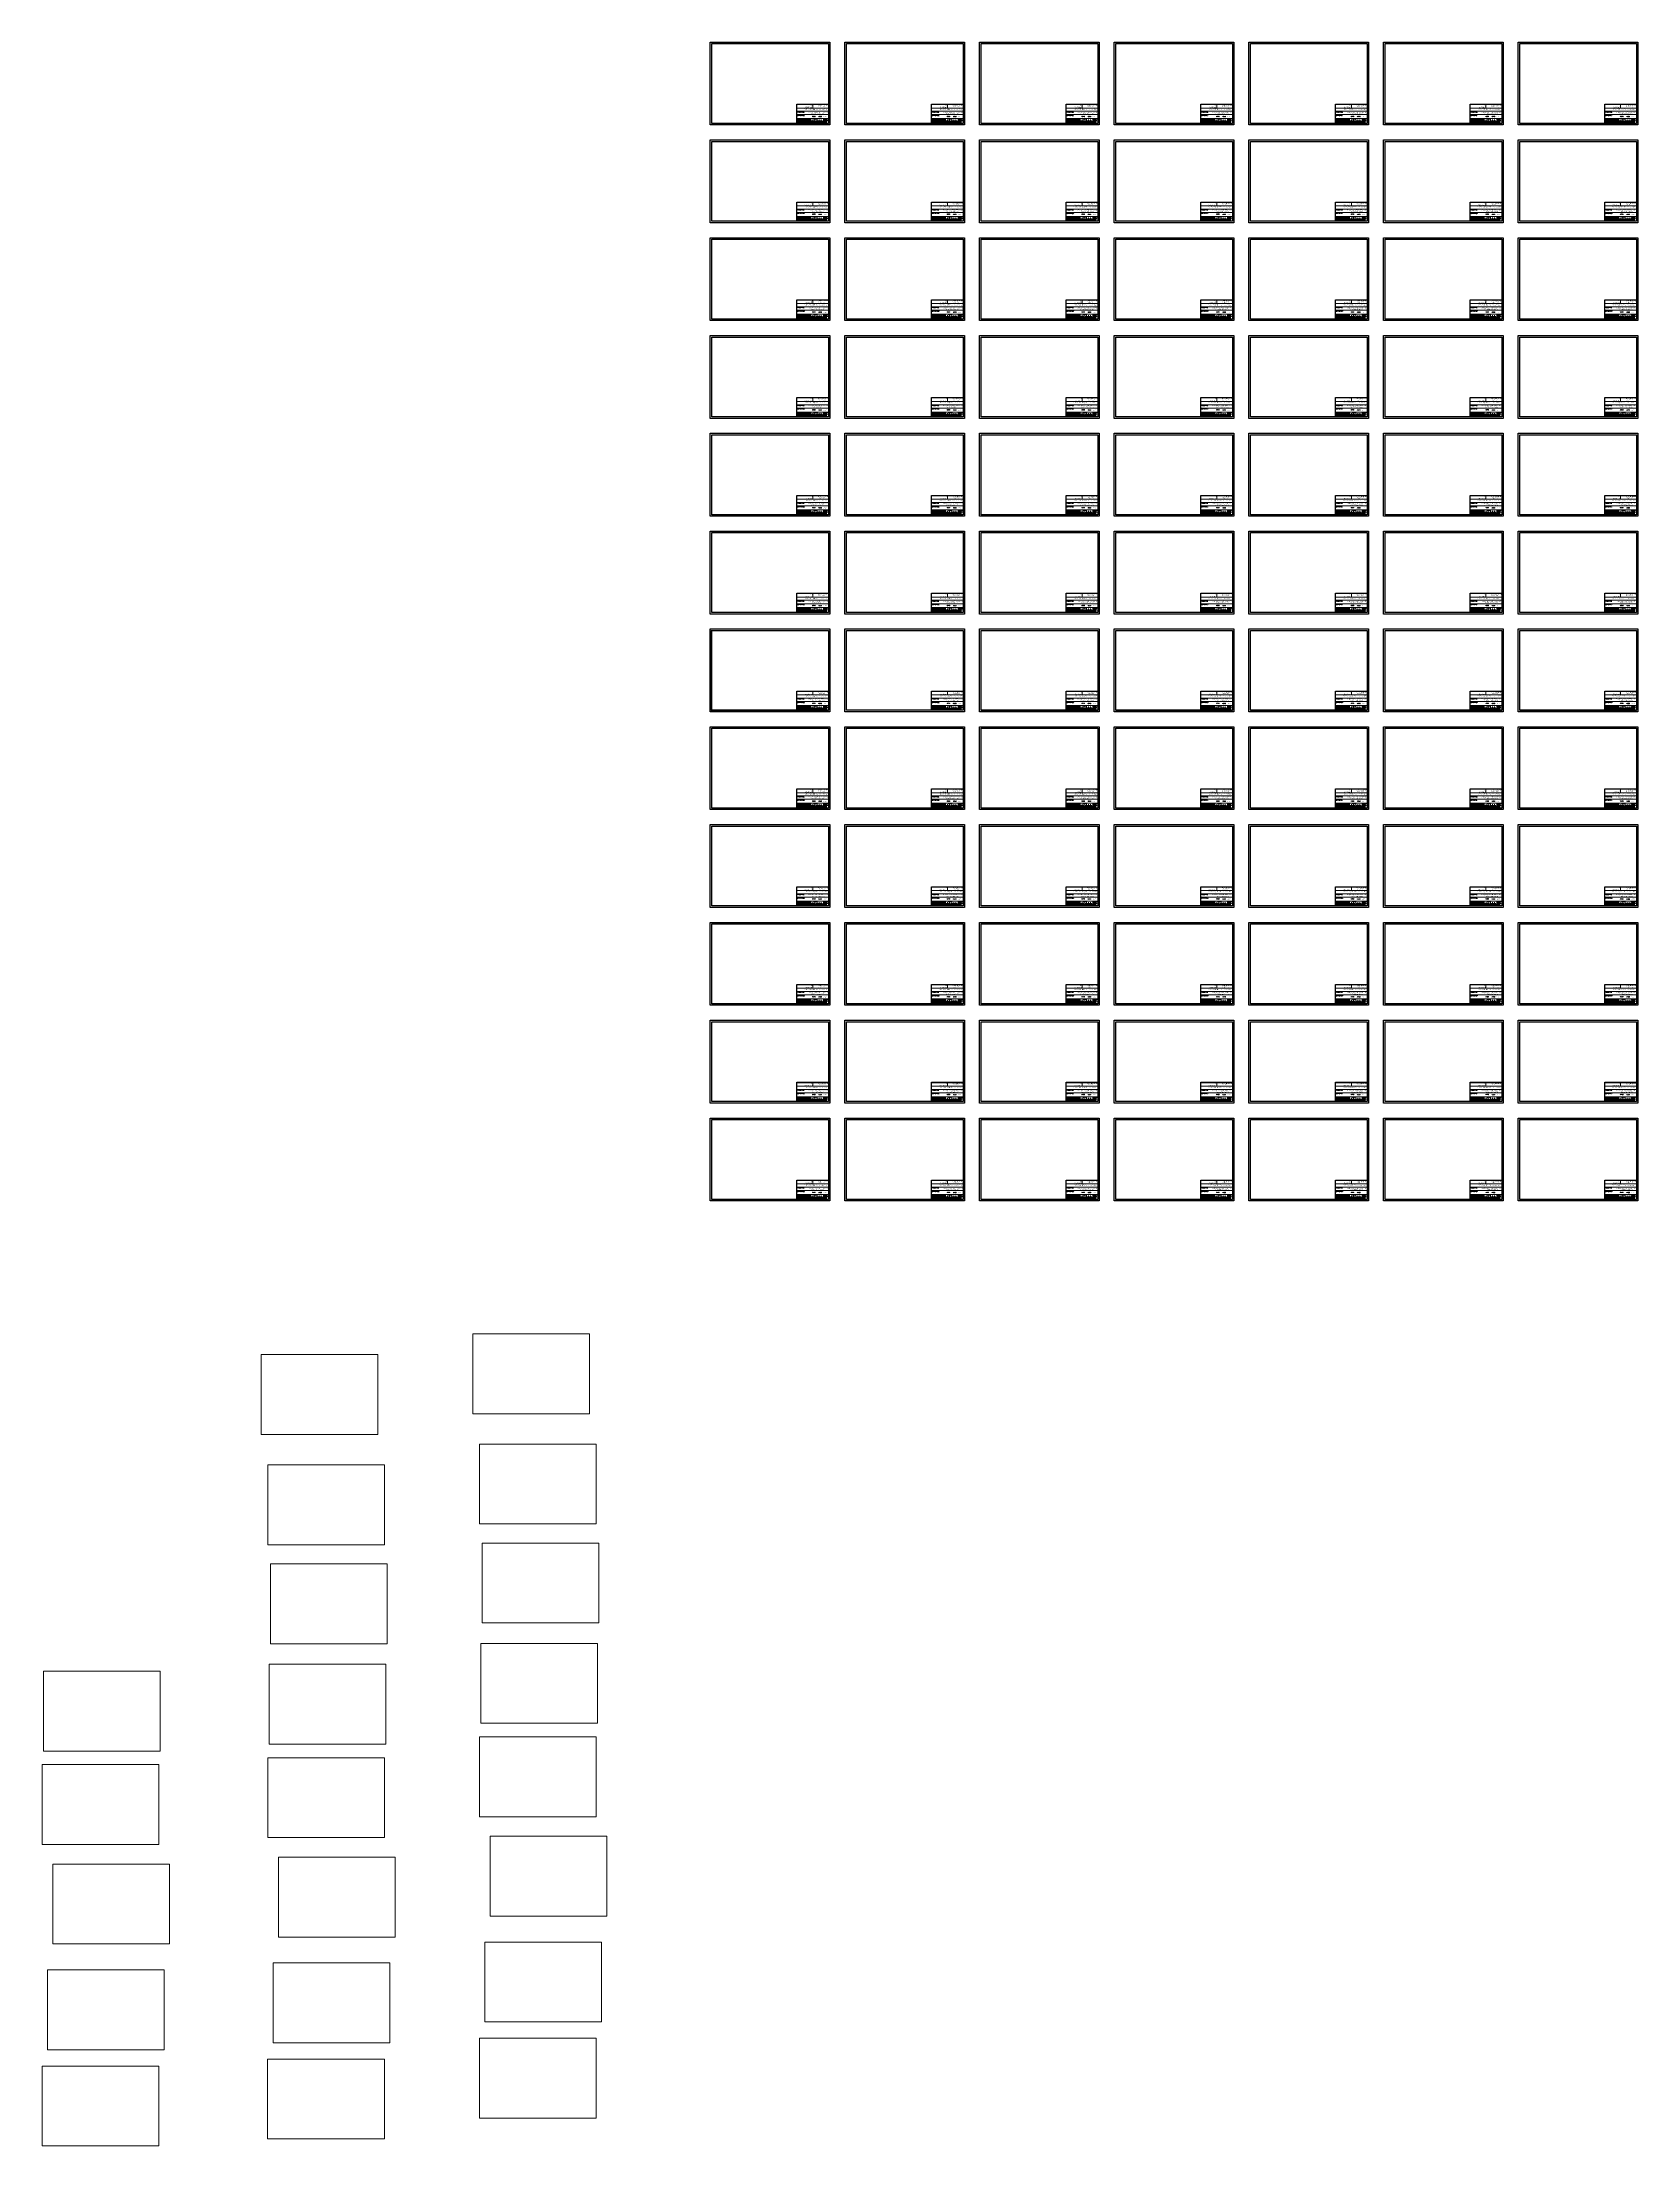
# Paper-space layout 'Layout2' of a CAD drawing. Header units: metres. Extents: x -1693 to 3640, y -6627 to 405.
import ezdxf
from ezdxf.enums import TextEntityAlignment as Align

# ---------------------------------------------------------------- set-up
doc = ezdxf.new("R2010")
doc.units = ezdxf.units.M
doc.set_wipeout_variables(frame=1)
doc.layers.add('darz', color=1, linetype='Continuous')
for name, color, linetype, lineweight in [('TEXT TITLE', 7, 'Continuous', 9), ('TEXT-MAIN', 7, 'Continuous', 15), ('VIEW-SUB1', 200, 'Continuous', 20), ('VIEW-SUB2', 202, 'Continuous', 15)]:
    doc.layers.add(name, color=color, linetype=linetype, lineweight=lineweight)
doc.styles.add('N', font='naskhd.shx', dxfattribs={"height": 4})
doc.styles.add('NASKHED', font='naskhd.shx', dxfattribs={"height": 2})
doc.styles.add('ROMANS', font='romans', dxfattribs={"oblique": 15})

# ---------------------------------------------------------------- blocks, each defined once
blk = doc.blocks.new('A3')
blk.add_wipeout([(1389.7, -105.8), (1495, -105.8), (1495, -170.2), (1389.7, -170.2)]).dxf.layer = 'darz'
at = {"layer": 'darz'}
blk.add_line((1495, -127.3), (1495, -153.9), dxfattribs=at)
for points in [[(1500, 101.8), (1500, -175.2), (1100, -175.2), (1100, 101.8)], [(1105, 96.8), (1495, 96.8), (1495, -170.1), (1105, -170.1)]]:
    blk.add_lwpolyline(points, close=True, dxfattribs=at)
at = {"layer": 'VIEW-SUB1'}
blk.add_line((1389.7, -115.5), (1389.7, -127.6), dxfattribs=at)
blk.add_lwpolyline([(1495, -105.8), (1389.7, -105.8), (1389.7, -170.1), (1495, -170.1)], close=True, dxfattribs=at)
at = {"layer": 'VIEW-SUB2'}
for p, q in [((1389.7, -105.8), (1495, -105.8)), ((1495, -118.5), (1389.7, -118.5)), ((1495, -129.3), (1389.7, -129.3)), ((1495, -140.6), (1389.7, -140.6)), ((1442.3, -118.5), (1442.3, -105.8)), ((1495, -153.9), (1389.7, -153.9)), ((1389.7, -157.2), (1435.7, -157.2)), ((1389.7, -160.4), (1435.7, -160.4)), ((1389.7, -163.6), (1435.7, -163.6)), ((1389.7, -166.9), (1463.9, -166.9)), ((1389.7, -166.9), (1488.5, -166.9)), ((1389.7, -170.1), (1491.5, -170.1)), ((1401.5, -153.9), (1401.5, -170.1)), ((1413.7, -153.9), (1413.7, -170.1)), ((1424.2, -153.9), (1424.2, -170.1)), ((1435.7, -153.9), (1435.7, -170.1)), ((1488.5, -163.6), (1435.7, -163.6)), ((1435.7, -163.6), (1488.5, -163.6)), ((1439.3, -160.4), (1439.3, -163.6)), ((1442.9, -157.2), (1442.9, -163.6)), ((1446.4, -160.4), (1446.4, -163.6)), ((1449.9, -157.2), (1449.9, -163.6)), ((1453.4, -160.4), (1453.4, -163.6)), ((1456.9, -157.2), (1456.9, -163.6)), ((1460.4, -160.4), (1460.4, -163.6)), ((1463.9, -157.2), (1463.9, -163.6)), ((1467.4, -160.4), (1467.4, -163.6)), ((1470.9, -157.2), (1470.9, -163.6)), ((1474.4, -160.4), (1474.4, -163.6)), ((1478, -153.9), (1478, -166.9)), ((1478, -154.1), (1478, -157.2)), ((1481.5, -157.2), (1481.5, -166.9)), ((1485, -157.2), (1485, -166.9)), ((1488.5, -153.9), (1488.5, -170.1))]:
    blk.add_line(p, q, dxfattribs=at)
at = {"style": 'N', "text_generation_flag": 2}
for s, height, p in [('l\x9a\xa0©s\x8b¡ l\x82\x97,v iß\x88h', 2.43, (1441.4, -117)), ('aÁ;\x9e hp©h\x90 , jâs¾\x9b vd\x94\x8c lÙ\xa0\x97', 2.43, (1459.4, -123.7)), ('l\x82\x97,v^ ', 2.02, (1442.3, -110.4)), ('aÁ;\x9e u£Áh¢ a\x9aÁ', 2.43, (1484.5, -110.9)), (' {©d© f\x9a\x97vs\x9d\x97¢', 2.43, (1484.9, -115.1)), ('`\x8b£\x97kÜ\x97v xÁ%%177 , s\x97o\x9e^ ', 2.025, (1491.1, -123.7)), (';\x97vtÁl\x97^ ', 2.02, (1494.8, -110.8))]:
    blk.add_text(s, height=height, dxfattribs=at).set_placement(p)
at = {"layer": 'TEXT TITLE', "style": 'NASKHED', "text_generation_flag": 2}
for s, p in [('rÁhvnhn u£\x94\x8b\x97\x9f h{Áhd\x8c v,s\x97c\x8d p©t\x97w\x95 jâr»ß\x97\x9c', (1492, -133.8)), ('nt\x97À lµ©º j\x97 a\x9aÁ {©d© f\x9a\x97vs\x9d\x97¢', (1481.1, -138.7))]:
    blk.add_text(s, height=2.187, dxfattribs=at).set_placement(p)
at = {"layer": 'TEXT-MAIN', "style": 'ROMANS', "width": 0.737392}
for s, p in [('PROJECT TITLE:', (1391.3, -133)), ('DRAWING TITLE :', (1391, -144.7))]:
    blk.add_text(s, height=2.43, dxfattribs=at).set_placement(p)
at = {"layer": 'TEXT-MAIN', "style": 'ROMANS'}
for s, height, p in [('DESIGNED', 1.38, (1390.5, -159.4)), ('DRAWN', 1.22, (1390.5, -162.6)), ('CHECKED', 1.38, (1390.5, -165.9)), ('PROJ.ENG', 1.38, (1390.5, -169.1)), ('NAME', 1.38, (1404.3, -156.2)), ('SIG.', 1.38, (1416.5, -156.2)), ('05/04/13', 1.22, (1425.2, -159.4)), ('05/04/13', 1.22, (1425.2, -162.6)), ('05/04/13', 1.22, (1425.2, -165.9)), ('DATE', 1.22, (1427.6, -156.2)), ('SCALE:', 1.22, (1439, -169.4)), ('DRAWING NO.', 1.377, (1446, -156.1)), ('1 :100', 1.22, (1447.9, -169.3)), ('SIZE: A3', 1.22, (1466.9, -169.4)), ('0 7 1', 2, (1478.5, -166.2)), ('SHEET', 1.38, (1479.7, -156.2)), ('REV.', 1.38, (1489.7, -156.2)), ('A', 2.83, (1490.1, -162.5))]:
    blk.add_text(s, height=height, dxfattribs=at).set_placement(p)
blk.add_text('NUMBER OF SHEETS:', height=1.377, dxfattribs=at).set_placement((1453.9, -165.3), align=Align.MIDDLE_LEFT)

psp = doc.layouts.new('Layout2')

# ---------------------------------------------------------------- block references
at = {"layer": 'darz'}
for p in [(-560.1, 303.3), (-110.1, 303.3), (339.9, 303.3), (789.9, 303.3), (1239.9, 303.3), (1689.9, 303.3), (2139.9, 303.3), (-560.1, -23.6), (-110.1, -23.6), (339.9, -23.7), (789.9, -23.6), (1239.9, -23.6), (1689.9, -23.7), (2139.9, -23.7), (-560.1, -350.6), (-110.1, -350.6), (339.9, -350.6), (789.9, -350.6), (1239.9, -350.6), (1689.9, -350.6), (2139.9, -350.6), (-560.1, -677.5), (-110.1, -677.5), (339.9, -677.5), (789.9, -677.5), (1239.9, -677.5), (1689.9, -677.5), (2139.9, -677.5), (-560.1, -1004.4), (-110.1, -1004.4), (339.9, -1004.4), (789.9, -1004.4), (1239.9, -1004.4), (1689.9, -1004.4), (2139.9, -1004.4), (-560.1, -1331.4), (-110.1, -1331.4), (339.9, -1331.4), (789.9, -1331.4), (1239.9, -1331.4), (1689.9, -1331.4), (2139.9, -1331.4), (-560.1, -1658.3), (-110.1, -1658.3), (339.9, -1658.3), (789.9, -1658.3), (1239.9, -1658.3), (1689.9, -1658.3), (2139.9, -1658.3), (-560.1, -1985.2), (-110.1, -1985.2), (339.9, -1985.2), (789.9, -1985.2), (1239.9, -1985.2), (1689.9, -1985.2), (2139.9, -1985.2), (-560.1, -2312.2), (-110.1, -2312.2), (339.9, -2312.2), (789.9, -2312.2), (1239.9, -2312.2), (1689.9, -2312.2), (2139.9, -2312.2), (-560.1, -2639.1), (-110.1, -2639.1), (339.9, -2639.1), (789.9, -2639.1), (1239.9, -2639.1), (1689.9, -2639.1), (2139.9, -2639.1), (-560.1, -2966.1), (339.9, -2966.1), (789.9, -2966.1), (1239.9, -2966.1), (1689.9, -2966.1), (2139.9, -2966.1), (-560.1, -3293), (-110.1, -3293), (339.9, -3293), (789.9, -3293), (1239.9, -3293), (1689.9, -3293), (2139.9, -3293)]:
    psp.add_blockref('A3', p, dxfattribs=at)

# ---------------------------------------------------------------- viewports
at = {"layer": '0', "color": 0, "view_target_point": (568402.824, 3598237.694), "view_twist_angle": 70}
for center, view_center_point, status in [((1189.9, -3002.7), (-794.738, -14.782), 64), ((-58.9, -4045.9), (-760.606, -12.326), 76), ((-766.3, -4115.5), (-760.606, -12.326), 91), ((-36.8, -4414.6), (-760.606, -12.326), 77), ((-744.2, -4484.1), (-760.606, -12.326), 90), ((-27.7, -4745.3), (-760.606, -12.326), 78), ((-735.1, -4814.9), (-760.606, -12.326), 89), ((-32.2, -5080.6), (-760.606, -12.326), 79), ((-1493.5, -5173.4), (-760.606, -12.326), 99), ((-739.7, -5150.2), (-760.606, -12.326), 88), ((-36.8, -5393.3), (-760.606, -12.326), 80), ((-744.2, -5462.8), (-760.606, -12.326), 87), ((-1498, -5486), (-760.606, -12.326), 98), ((-0.6, -5725.5), (-760.606, -12.326), 81), ((-1461.9, -5818.2), (-760.606, -12.326), 97), ((-708, -5795.1), (-760.606, -12.326), 86), ((-18.7, -6078.9), (-760.606, -12.326), 82), ((-1480, -6171.7), (-760.606, -12.326), 96), ((-726.2, -6148.5), (-760.606, -12.326), 85), ((-36.9, -6400.6), (-760.606, -12.326), 83), ((-1498.1, -6493.4), (-760.606, -12.326), 95), ((-744.3, -6470.2), (-760.606, -12.326), 84)]:
    psp.add_viewport(center=center, size=(390, 267), view_center_point=view_center_point, view_height=26.7, status=status, dxfattribs=at)

# ---------------------------------------------------------------- next in the draw order: linework, layer by layer
for points in [[(829.6, 197.5), (934.9, 197.5), (934.9, 133.2), (829.6, 133.2)], [(1279.6, 197.5), (1384.9, 197.5), (1384.9, 133.2), (1279.6, 133.2)], [(1729.6, 197.5), (1834.9, 197.5), (1834.9, 133.2), (1729.6, 133.2)], [(2179.6, 197.5), (2284.9, 197.5), (2284.9, 133.2), (2179.6, 133.2)], [(2629.6, 197.6), (2734.9, 197.6), (2734.9, 133.2), (2629.6, 133.2)], [(3079.6, 197.6), (3184.9, 197.6), (3184.9, 133.2), (3079.6, 133.2)], [(3529.6, 197.5), (3634.9, 197.5), (3634.9, 133.2), (3529.6, 133.2)], [(829.6, -129.4), (934.9, -129.4), (934.9, -193.7), (829.6, -193.7)], [(1279.6, -129.4), (1384.9, -129.4), (1384.9, -193.7), (1279.6, -193.7)], [(1729.6, -129.4), (1834.9, -129.4), (1834.9, -193.8), (1729.6, -193.8)], [(2179.6, -129.4), (2284.9, -129.4), (2284.9, -193.7), (2179.6, -193.7)], [(2629.6, -129.4), (2734.9, -129.4), (2734.9, -193.7), (2629.6, -193.7)], [(3079.6, -129.4), (3184.9, -129.4), (3184.9, -193.8), (3079.6, -193.8)], [(3529.6, -129.4), (3634.9, -129.4), (3634.9, -193.8), (3529.6, -193.8)], [(829.6, -456.4), (934.9, -456.4), (934.9, -520.7), (829.6, -520.7)], [(1279.6, -456.4), (1384.9, -456.4), (1384.9, -520.7), (1279.6, -520.7)], [(1729.6, -456.4), (1834.9, -456.4), (1834.9, -520.7), (1729.6, -520.7)], [(2179.6, -456.4), (2284.9, -456.4), (2284.9, -520.7), (2179.6, -520.7)], [(2629.6, -456.4), (2734.9, -456.4), (2734.9, -520.7), (2629.6, -520.7)], [(3079.6, -456.4), (3184.9, -456.4), (3184.9, -520.7), (3079.6, -520.7)], [(3529.6, -456.4), (3634.9, -456.4), (3634.9, -520.7), (3529.6, -520.7)], [(829.6, -783.3), (934.9, -783.3), (934.9, -847.7), (829.6, -847.7)], [(1279.6, -783.3), (1384.9, -783.3), (1384.9, -847.7), (1279.6, -847.7)], [(1729.6, -783.3), (1834.9, -783.3), (1834.9, -847.7), (1729.6, -847.7)], [(2179.6, -783.3), (2284.9, -783.3), (2284.9, -847.7), (2179.6, -847.7)], [(2629.6, -783.3), (2734.9, -783.3), (2734.9, -847.7), (2629.6, -847.7)], [(3079.6, -783.2), (3184.9, -783.2), (3184.9, -847.6), (3079.6, -847.6)], [(3529.6, -783.3), (3634.9, -783.3), (3634.9, -847.7), (3529.6, -847.7)], [(829.6, -1110.2), (934.9, -1110.2), (934.9, -1174.5), (829.6, -1174.5)], [(1279.6, -1110.2), (1384.9, -1110.2), (1384.9, -1174.5), (1279.6, -1174.5)], [(1729.6, -1110.2), (1834.9, -1110.2), (1834.9, -1174.5), (1729.6, -1174.5)], [(2179.6, -1110.2), (2284.9, -1110.2), (2284.9, -1174.5), (2179.6, -1174.5)], [(2629.6, -1110.2), (2734.9, -1110.2), (2734.9, -1174.5), (2629.6, -1174.5)], [(3079.6, -1110.2), (3184.9, -1110.2), (3184.9, -1174.5), (3079.6, -1174.5)], [(3529.6, -1110.2), (3634.9, -1110.2), (3634.9, -1174.5), (3529.6, -1174.5)], [(829.6, -1437.2), (934.9, -1437.2), (934.9, -1501.5), (829.6, -1501.5)], [(1279.6, -1437.2), (1384.9, -1437.2), (1384.9, -1501.5), (1279.6, -1501.5)], [(1729.6, -1437.2), (1834.9, -1437.2), (1834.9, -1501.5), (1729.6, -1501.5)], [(2179.6, -1437.2), (2284.9, -1437.2), (2284.9, -1501.5), (2179.6, -1501.5)], [(2629.6, -1437.2), (2734.9, -1437.2), (2734.9, -1501.5), (2629.6, -1501.5)], [(3079.6, -1437.2), (3184.9, -1437.2), (3184.9, -1501.5), (3079.6, -1501.5)], [(3529.6, -1437.2), (3634.9, -1437.2), (3634.9, -1501.5), (3529.6, -1501.5)], [(829.6, -1764.1), (934.9, -1764.1), (934.9, -1828.4), (829.6, -1828.4)], [(1279.6, -1764.1), (1384.9, -1764.1), (1384.9, -1828.4), (1279.6, -1828.4)], [(1729.6, -1764.1), (1834.9, -1764.1), (1834.9, -1828.4), (1729.6, -1828.4)], [(2179.6, -1764.1), (2284.9, -1764.1), (2284.9, -1828.4), (2179.6, -1828.4)], [(2629.6, -1764.1), (2734.9, -1764.1), (2734.9, -1828.4), (2629.6, -1828.4)], [(3079.6, -1764.1), (3184.9, -1764.1), (3184.9, -1828.4), (3079.6, -1828.4)], [(3529.6, -1764.1), (3634.9, -1764.1), (3634.9, -1828.4), (3529.6, -1828.4)], [(829.6, -2091), (934.9, -2091), (934.9, -2155.4), (829.6, -2155.4)], [(1279.6, -2091), (1384.9, -2091), (1384.9, -2155.4), (1279.6, -2155.4)], [(1729.6, -2091), (1834.9, -2091), (1834.9, -2155.4), (1729.6, -2155.4)], [(2179.6, -2091), (2284.9, -2091), (2284.9, -2155.4), (2179.6, -2155.4)], [(2629.6, -2091), (2734.9, -2091), (2734.9, -2155.4), (2629.6, -2155.4)], [(3079.6, -2091), (3184.9, -2091), (3184.9, -2155.4), (3079.6, -2155.4)], [(3529.6, -2091), (3634.9, -2091), (3634.9, -2155.4), (3529.6, -2155.4)], [(829.6, -2417.9), (934.9, -2417.9), (934.9, -2482.3), (829.6, -2482.3)], [(1279.6, -2417.9), (1384.9, -2417.9), (1384.9, -2482.3), (1279.6, -2482.3)], [(1729.6, -2417.9), (1834.9, -2417.9), (1834.9, -2482.3), (1729.6, -2482.3)], [(2179.6, -2417.9), (2284.9, -2417.9), (2284.9, -2482.3), (2179.6, -2482.3)], [(2629.6, -2417.9), (2734.9, -2417.9), (2734.9, -2482.3), (2629.6, -2482.3)], [(3079.6, -2417.9), (3184.9, -2417.9), (3184.9, -2482.3), (3079.6, -2482.3)], [(3529.6, -2418), (3634.9, -2418), (3634.9, -2482.4), (3529.6, -2482.4)], [(829.6, -2744.9), (934.9, -2744.9), (934.9, -2809.2), (829.6, -2809.2)], [(1279.6, -2744.9), (1384.9, -2744.9), (1384.9, -2809.2), (1279.6, -2809.2)], [(1729.6, -2744.9), (1834.9, -2744.9), (1834.9, -2809.2), (1729.6, -2809.2)], [(2179.6, -2744.9), (2284.9, -2744.9), (2284.9, -2809.2), (2179.6, -2809.2)], [(2629.6, -2744.9), (2734.9, -2744.9), (2734.9, -2809.2), (2629.6, -2809.2)], [(3079.6, -2744.9), (3184.9, -2744.9), (3184.9, -2809.2), (3079.6, -2809.2)], [(3529.6, -2744.9), (3634.9, -2744.9), (3634.9, -2809.2), (3529.6, -2809.2)], [(829.6, -3071.8), (934.9, -3071.8), (934.9, -3136.2), (829.6, -3136.2)], [(1729.6, -3071.8), (1834.9, -3071.8), (1834.9, -3136.2), (1729.6, -3136.2)], [(2179.6, -3071.8), (2284.9, -3071.8), (2284.9, -3136.2), (2179.6, -3136.2)], [(2629.6, -3071.8), (2734.9, -3071.8), (2734.9, -3136.2), (2629.6, -3136.2)], [(3079.6, -3071.8), (3184.9, -3071.8), (3184.9, -3136.2), (3079.6, -3136.2)], [(3529.6, -3071.8), (3634.9, -3071.8), (3634.9, -3136.2), (3529.6, -3136.2)], [(829.6, -3398.8), (934.9, -3398.8), (934.9, -3463.1), (829.6, -3463.1)], [(1279.6, -3398.8), (1384.9, -3398.8), (1384.9, -3463.1), (1279.6, -3463.1)], [(1729.6, -3398.8), (1834.9, -3398.8), (1834.9, -3463.1), (1729.6, -3463.1)], [(2179.6, -3398.8), (2284.9, -3398.8), (2284.9, -3463.1), (2179.6, -3463.1)], [(2629.6, -3398.8), (2734.9, -3398.8), (2734.9, -3463.1), (2629.6, -3463.1)], [(3079.6, -3398.8), (3184.9, -3398.8), (3184.9, -3463.1), (3079.6, -3463.1)], [(3529.6, -3398.8), (3634.9, -3398.8), (3634.9, -3463.1), (3529.6, -3463.1)]]:
    psp.add_lwpolyline(points, close=True)

# ---------------------------------------------------------------- next in the draw order: block references
at = {"layer": 'darz'}
psp.add_blockref('A3', (-110.1, -2966.1), dxfattribs=at)

# ---------------------------------------------------------------- next in the draw order: texts
at = {"layer": 'TEXT TITLE', "style": 'ROMANS'}
for s, height, p in [('02+350', 1.78, (885.7, 156.6)), ('02+320', 1.78, (906.9, 156.1)), ('0 0 1', 2, (923.1, 142)), ('02+380', 1.78, (1335.7, 156.6)), ('02+350', 1.78, (1356.9, 156.1)), ('0 0 1', 2, (1373.1, 142)), ('02+410', 1.78, (1785.7, 156.6)), ('02+380', 1.78, (1806.9, 156.1)), ('0 0 1', 2, (1823.1, 142)), ('02+440', 1.78, (2235.7, 156.6)), ('02+410', 1.78, (2256.9, 156.1)), ('0 0 1', 2, (2273.1, 142)), ('02+470', 1.78, (2685.7, 156.7)), ('02+440', 1.78, (2706.9, 156.2)), ('0 0 1', 2, (2723.1, 142.1)), ('02+500', 1.78, (3135.7, 156.7)), ('02+470', 1.78, (3156.9, 156.2)), ('0 0 1', 2, (3173.1, 142.1)), ('02+540', 1.78, (3585.7, 156.6)), ('02+500', 1.78, (3606.9, 156.1)), ('0 0 1', 2, (3623.1, 142)), ('02+570', 1.78, (885.7, -170.2)), ('02+540', 1.78, (906.9, -170.8)), ('0 0 1', 2, (923.1, -184.8)), ('02+600', 1.78, (1335.7, -170.2)), ('02+570', 1.78, (1356.9, -170.8)), ('0 0 1', 2, (1373.1, -184.8)), ('02+640', 1.78, (1785.7, -170.3)), ('02+600', 1.78, (1806.9, -170.8)), ('0 0 1', 2, (1823.1, -184.9)), ('02+670', 1.78, (2235.7, -170.2)), ('02+640', 1.78, (2256.9, -170.8)), ('0 0 1', 2, (2273.1, -184.8)), ('02+710', 1.78, (2685.7, -170.2)), ('02+670', 1.78, (2706.9, -170.8)), ('0 0 1', 2, (2723.1, -184.8)), ('02+730', 1.78, (3135.7, -170.3)), ('02+710', 1.78, (3156.9, -170.8)), ('0 0 1', 2, (3173.1, -184.9)), ('02+760', 1.78, (3585.7, -170.3)), ('02+730', 1.78, (3606.9, -170.8)), ('0 0 1', 2, (3623.1, -184.9)), ('02+790', 1.78, (885.7, -497.2)), ('02+760', 1.78, (906.9, -497.8)), ('0 0 1', 2, (923.1, -511.8)), ('02+830', 1.78, (1335.7, -497.2)), ('02+790', 1.78, (1356.9, -497.8)), ('0 0 1', 2, (1373.1, -511.8)), ('02+860', 1.78, (1785.7, -497.2)), ('02+830', 1.78, (1806.9, -497.8)), ('0 0 1', 2, (1823.1, -511.8)), ('02+890', 1.78, (2235.7, -497.2)), ('02+860', 1.78, (2256.9, -497.8)), ('0 0 1', 2, (2273.1, -511.8)), ('02+930', 1.78, (2685.7, -497.2)), ('02+890', 1.78, (2706.9, -497.8)), ('0 0 1', 2, (2723.1, -511.8)), ('02+950', 1.78, (3135.7, -497.2)), ('02+930', 1.78, (3156.9, -497.8)), ('0 0 1', 2, (3173.1, -511.8)), ('02+980', 1.78, (3585.7, -497.2)), ('02+950', 1.78, (3606.9, -497.8)), ('0 0 1', 2, (3623.1, -511.8)), ('03+020', 1.78, (885.7, -824.2)), ('02+980', 1.78, (906.9, -824.7)), ('0 0 1', 2, (923.1, -838.8)), ('03+050', 1.78, (1335.7, -824.2)), ('03+020', 1.78, (1356.9, -824.7)), ('0 0 1', 2, (1373.1, -838.8)), ('03+070', 1.78, (1785.7, -824.2)), ('02+540', 1.78, (1806.9, -824.7)), ('0 0 1', 2, (1823.1, -838.8)), ('03+110', 1.78, (2235.7, -824.2)), ('03+070', 1.78, (2256.9, -824.7)), ('0 0 1', 2, (2273.1, -838.8)), ('03+140', 1.78, (2685.7, -824.2)), ('03+110', 1.78, (2706.9, -824.7)), ('0 0 1', 2, (2723.1, -838.8)), ('03+170', 1.78, (3135.7, -824.1)), ('03+140', 1.78, (3156.9, -824.6)), ('0 0 1', 2, (3173.1, -838.7)), ('03+210', 1.78, (3585.7, -824.2)), ('03+170', 1.78, (3606.9, -824.7)), ('0 0 1', 2, (3623.1, -838.8)), ('03+240', 1.78, (885.7, -1151.1)), ('03+210', 1.78, (906.9, -1151.6)), ('0 0 1', 2, (923.1, -1165.6)), ('03+270', 1.78, (1335.7, -1151.1)), ('03+240', 1.78, (1356.9, -1151.6)), ('0 0 1', 2, (1373.1, -1165.6)), ('03+300', 1.78, (1785.7, -1151.1)), ('03+270', 1.78, (1806.9, -1151.6)), ('0 0 1', 2, (1823.1, -1165.6)), ('03+330', 1.78, (2235.7, -1151.1)), ('03+300', 1.78, (2256.9, -1151.6)), ('0 0 1', 2, (2273.1, -1165.6)), ('03+360', 1.78, (2685.7, -1151.1)), ('03+330', 1.78, (2706.9, -1151.6)), ('0 0 1', 2, (2723.1, -1165.6)), ('03+390', 1.78, (3135.7, -1151.1)), ('03+360', 1.78, (3156.9, -1151.6)), ('0 0 1', 2, (3173.1, -1165.6)), ('03+420', 1.78, (3585.7, -1151.1)), ('03+390', 1.78, (3606.9, -1151.6)), ('0 0 1', 2, (3623.1, -1165.6)), ('03+450', 1.78, (885.7, -1478.1)), ('03+420', 1.78, (906.9, -1478.6)), ('0 0 1', 2, (923.1, -1492.7)), ('03+480', 1.78, (1335.7, -1478.1)), ('03+450', 1.78, (1356.9, -1478.6)), ('0 0 1', 2, (1373.1, -1492.7)), ('03+510', 1.78, (1785.7, -1478.1)), ('03+480', 1.78, (1806.9, -1478.6)), ('0 0 1', 2, (1823.1, -1492.7)), ('03+540', 1.78, (2235.7, -1478.1)), ('03+510', 1.78, (2256.9, -1478.6)), ('0 0 1', 2, (2273.1, -1492.7)), ('03+570', 1.78, (2685.7, -1478.1)), ('03+540', 1.78, (2706.9, -1478.6)), ('0 0 1', 2, (2723.1, -1492.7)), ('03+610', 1.78, (3135.7, -1478.1)), ('03+570', 1.78, (3156.9, -1478.6)), ('0 0 1', 2, (3173.1, -1492.7)), ('03+640', 1.78, (3585.7, -1478.1)), ('03+610', 1.78, (3606.9, -1478.6)), ('0 0 1', 2, (3623.1, -1492.7)), ('03+670', 1.78, (885.7, -1804.9)), ('03+640', 1.78, (906.9, -1805.5)), ('0 0 1', 2, (923.1, -1819.5)), ('03+700', 1.78, (1335.7, -1804.9)), ('03+670', 1.78, (1356.9, -1805.5)), ('0 0 1', 2, (1373.1, -1819.5)), ('03+730', 1.78, (1785.7, -1804.9)), ('03+700', 1.78, (1806.9, -1805.5)), ('0 0 1', 2, (1823.1, -1819.5)), ('03+760', 1.78, (2235.7, -1804.9)), ('03+730', 1.78, (2256.9, -1805.5)), ('0 0 1', 2, (2273.1, -1819.5)), ('03+790', 1.78, (2685.7, -1804.9)), ('03+760', 1.78, (2706.9, -1805.5)), ('0 0 1', 2, (2723.1, -1819.5)), ('03+820', 1.78, (3135.7, -1804.9)), ('03+790', 1.78, (3156.9, -1805.5)), ('0 0 1', 2, (3173.1, -1819.5)), ('03+850', 1.78, (3585.7, -1804.9)), ('03+820', 1.78, (3606.9, -1805.5)), ('0 0 1', 2, (3623.1, -1819.5)), ('03+880', 1.78, (885.7, -2131.9)), ('03+850', 1.78, (906.9, -2132.4)), ('0 0 1', 2, (923.1, -2146.5)), ('03+920', 1.78, (1335.7, -2131.9)), ('03+880', 1.78, (1356.9, -2132.4)), ('0 0 1', 2, (1373.1, -2146.5)), ('03+950', 1.78, (1785.7, -2131.9)), ('03+920', 1.78, (1806.9, -2132.4)), ('0 0 1', 2, (1823.1, -2146.5)), ('03+980', 1.78, (2235.7, -2131.9)), ('03+950', 1.78, (2256.9, -2132.4)), ('0 0 1', 2, (2273.1, -2146.5)), ('04+010', 1.78, (2685.7, -2131.9)), ('03+980', 1.78, (2706.9, -2132.4)), ('0 0 1', 2, (2723.1, -2146.5)), ('04+050', 1.78, (3135.7, -2131.9)), ('04+010', 1.78, (3156.9, -2132.4)), ('0 0 1', 2, (3173.1, -2146.5)), ('04+080', 1.78, (3585.7, -2131.9)), ('04+050', 1.78, (3606.9, -2132.4)), ('0 0 1', 2, (3623.1, -2146.5)), ('04+120', 1.78, (885.7, -2458.8)), ('04+080', 1.78, (906.9, -2459.3)), ('04+150', 1.78, (1335.7, -2458.8)), ('04+120', 1.78, (1356.9, -2459.3)), ('04+180', 1.78, (1785.7, -2458.8)), ('04+150', 1.78, (1806.9, -2459.3)), ('04+220', 1.78, (2235.7, -2458.8)), ('04+180', 1.78, (2256.9, -2459.3)), ('04+250', 1.78, (2685.7, -2458.8)), ('04+220', 1.78, (2706.9, -2459.3)), ('04+280', 1.78, (3135.7, -2458.8)), ('04+250', 1.78, (3156.9, -2459.3)), ('04+320', 1.78, (3585.7, -2458.9)), ('04+280', 1.78, (3606.9, -2459.4)), ('0 0 1', 2, (923.1, -2473.4)), ('0 0 1', 2, (1373.1, -2473.4)), ('0 0 1', 2, (1823.1, -2473.4)), ('0 0 1', 2, (2273.1, -2473.4)), ('0 0 1', 2, (2723.1, -2473.4)), ('0 0 1', 2, (3173.1, -2473.4)), ('0 0 1', 2, (3623.1, -2473.5)), ('04+340', 1.78, (885.7, -2785.8)), ('04+320', 1.78, (906.9, -2786.3)), ('0 0 1', 2, (923.1, -2800.3)), ('04+380', 1.78, (1335.7, -2785.8)), ('04+340', 1.78, (1356.9, -2786.3)), ('0 0 1', 2, (1373.1, -2800.3)), ('04+410', 1.78, (1785.7, -2785.8)), ('04+380', 1.78, (1806.9, -2786.3)), ('0 0 1', 2, (1823.1, -2800.3)), ('04+450', 1.78, (2235.7, -2785.8)), ('04+410', 1.78, (2256.9, -2786.3)), ('0 0 1', 2, (2273.1, -2800.3)), ('04+480', 1.78, (2685.7, -2785.8)), ('04+450', 1.78, (2706.9, -2786.3)), ('0 0 1', 2, (2723.1, -2800.3)), ('04+520', 1.78, (3135.7, -2785.8)), ('04+480', 1.78, (3156.9, -2786.3)), ('0 0 1', 2, (3173.1, -2800.3)), ('04+550', 1.78, (3585.7, -2785.8)), ('04+520', 1.78, (3606.9, -2786.3)), ('0 0 1', 2, (3623.1, -2800.3)), ('04+580', 1.78, (885.7, -3112.7)), ('04+550', 1.78, (906.9, -3113.2)), ('0 0 1', 2, (923.1, -3127.3)), ('04+650', 1.78, (1785.7, -3112.7)), ('04+620', 1.78, (1806.9, -3113.2)), ('0 0 1', 2, (1823.1, -3127.3)), ('04+680', 1.78, (2235.7, -3112.7)), ('04+650', 1.78, (2256.9, -3113.2)), ('0 0 1', 2, (2273.1, -3127.3)), ('04+710', 1.78, (2685.7, -3112.7)), ('04+680', 1.78, (2706.9, -3113.2)), ('0 0 1', 2, (2723.1, -3127.3)), ('04+740', 1.78, (3135.7, -3112.7)), ('04+710', 1.78, (3156.9, -3113.2)), ('0 0 1', 2, (3173.1, -3127.3)), ('04+780', 1.78, (3585.7, -3112.7)), ('04+740', 1.78, (3606.9, -3113.2)), ('0 0 1', 2, (3623.1, -3127.3)), ('04+340', 1.78, (885.7, -3439.6)), ('04+320', 1.78, (906.9, -3440.2)), ('04+340', 1.78, (1335.7, -3439.6)), ('04+320', 1.78, (1356.9, -3440.2)), ('04+340', 1.78, (1785.7, -3439.6)), ('04+320', 1.78, (1806.9, -3440.2)), ('04+340', 1.78, (2235.7, -3439.6)), ('04+320', 1.78, (2256.9, -3440.2)), ('04+340', 1.78, (2685.7, -3439.6)), ('04+320', 1.78, (2706.9, -3440.2)), ('04+340', 1.78, (3135.7, -3439.6)), ('04+320', 1.78, (3156.9, -3440.2)), ('04+340', 1.78, (3585.7, -3439.6)), ('04+320', 1.78, (3606.9, -3440.2)), ('0 0 1', 2, (923.1, -3454.2)), ('0 0 1', 2, (1373.1, -3454.2)), ('0 0 1', 2, (1823.1, -3454.2)), ('0 0 1', 2, (2273.1, -3454.2)), ('0 0 1', 2, (2723.1, -3454.2)), ('0 0 1', 2, (3173.1, -3454.2)), ('0 0 1', 2, (3623.1, -3454.2))]:
    psp.add_text(s, height=height, dxfattribs=at).set_placement(p, align=Align.MIDDLE_CENTER)
at = {"layer": 'TEXT TITLE', "style": 'NASKHED', "text_generation_flag": 2}
for p in [(929.3, 154.9), (1379.3, 154.9), (1829.3, 154.9), (2279.3, 154.9), (2729.3, 155), (3179.3, 155), (3629.3, 154.9), (929.3, -172), (1379.3, -172), (1829.3, -172), (2279.3, -172), (2729.3, -172), (3179.3, -172), (3629.3, -172), (929.3, -499), (1379.3, -499), (1829.3, -499), (2279.3, -499), (2729.3, -499), (3179.3, -499), (3629.3, -499), (929.3, -825.9), (1379.3, -825.9), (1829.3, -825.9), (2279.3, -825.9), (2729.3, -825.9), (3179.3, -825.9), (3629.3, -825.9), (929.3, -1152.8), (1379.3, -1152.8), (1829.3, -1152.8), (2279.3, -1152.8), (2729.3, -1152.8), (3179.3, -1152.8), (3629.3, -1152.8), (929.3, -1479.8), (1379.3, -1479.8), (1829.3, -1479.8), (2279.3, -1479.8), (2729.3, -1479.8), (3179.3, -1479.8), (3629.3, -1479.8), (929.3, -1806.7), (1379.3, -1806.7), (1829.3, -1806.7), (2279.3, -1806.7), (2729.3, -1806.7), (3179.3, -1806.7), (3629.3, -1806.7), (929.3, -2133.6), (1379.3, -2133.6), (1829.3, -2133.6), (2279.3, -2133.6), (2729.3, -2133.6), (3179.3, -2133.6), (3629.3, -2133.6), (929.3, -2460.6), (1379.3, -2460.6), (1829.3, -2460.6), (2279.3, -2460.6), (2729.3, -2460.6), (3179.3, -2460.6), (3629.3, -2460.6), (929.3, -2787.5), (1379.3, -2787.5), (1829.3, -2787.5), (2279.3, -2787.5), (2729.3, -2787.5), (3179.3, -2787.5), (3629.3, -2787.5), (929.3, -3114.4), (1829.3, -3114.4), (2279.3, -3114.4), (2729.3, -3114.4), (3179.3, -3114.4), (3629.3, -3114.4), (929.3, -3441.4), (1379.3, -3441.4), (1829.3, -3441.4), (2279.3, -3441.4), (2729.3, -3441.4), (3179.3, -3441.4), (3629.3, -3441.4)]:
    psp.add_text(';\x8b\x94âl\x9dÁh|              hg\x8c     ', height=2.187, dxfattribs=at).set_placement(p)

# ---------------------------------------------------------------- next in the draw order: viewports
at = {"layer": '0', "color": 0, "view_target_point": (568750.872, 3596796.389), "view_twist_angle": 75}
psp.add_viewport(center=(739.9, 266.7), size=(390, 267), view_center_point=(-13.858, 3.688), view_height=26.7, dxfattribs=at)
at = {"layer": '0', "color": 0}
for center, size, view_center_point, view_height, status, view_target_point, view_twist_angle in [((1189.9, 266.6), (390, 267), (-44.506, 3.688), 26.7, 3, (568750.872, 3596796.389), 75), ((1639.9, 266.6), (390, 267), (-74.418, 3.688), 26.7, 4, (568750.872, 3596796.389), 75), ((2089.9, 266.6), (390, 267), (-105.477, 5.253), 26.7, 5, (568750.872, 3596796.389), 75), ((2539.9, 266.7), (390, 267), (-137.308, 5.253), 26.7, 6, (568750.872, 3596796.389), 75), ((2990.1, 266.7), (390.4, 267), (-168.246, 6.806), 26.7, 7, (568750.872, 3596796.389), 75), ((3439.9, 266.6), (390, 267), (-202.694, 6.806), 26.7, 8, (568750.872, 3596796.389), 75), ((739.9, -60.2), (390, 267), (-236.354, 8.063), 26.7, 9, (568750.872, 3596796.389), 75), ((1189.9, -60.3), (390, 267), (-267.344, 9.101), 26.7, 10, (568750.872, 3596796.389), 75), ((1639.9, -60.3), (390, 267), (-299.056, 10.477), 26.7, 11, (568750.872, 3596796.389), 75), ((2089.9, -60.3), (390, 267), (-334.625, 10.477), 26.7, 12, (568750.872, 3596796.389), 75), ((2539.9, -60.3), (390, 267), (-369.405, 12.307), 26.7, 13, (568750.872, 3596796.389), 75), ((2989.9, -60.3), (390, 267), (-398.096, 14.553), 26.7, 14, (568750.872, 3596796.389), 75), ((3439.9, -60.3), (390, 267), (-427.012, 14.553), 26.7, 15, (568750.872, 3596796.389), 75), ((739.9, -387.2), (390, 267), (-454.518, 14.553), 26.7, 16, (568750.872, 3596796.389), 75), ((1189.9, -387.2), (390, 267), (-489.461, 15.856), 26.7, 17, (568750.872, 3596796.389), 75), ((1639.9, -387.3), (390, 267), (-523.931, 16.572), 26.7, 18, (568750.872, 3596796.389), 75), ((2089.9, -387.3), (390, 267), (-554.208, 17.481), 26.7, 19, (568750.872, 3596796.389), 75), ((2539.9, -387.2), (390, 267), (-588.575, 18.553), 26.7, 20, (568750.872, 3596796.389), 75), ((2989.9, -387.2), (390, 267), (-617.34, 19.654), 26.7, 21, (568750.872, 3596796.389), 75), ((3439.9, -387.3), (390, 267), (-645.458, 20.511), 26.7, 22, (568750.872, 3596796.389), 75), ((739.9, -714.2), (390, 267), (-679.674, 21.888), 26.7, 23, (568750.872, 3596796.389), 75), ((1189.9, -714.2), (390, 267), (-709.515, 21.888), 26.7, 24, (568750.872, 3596796.389), 75), ((1639.9, -714.2), (390, 267), (-737.667, 23.209), 26.7, 25, (568750.872, 3596796.389), 75), ((2089.9, -714.2), (390, 267), (-767.103, 23.598), 26.7, 26, (568750.872, 3596796.389), 75), ((2539.9, -714.2), (390, 267), (-801.751, 25.09), 26.7, 27, (568750.872, 3596796.389), 75), ((2989.9, -714.2), (390, 267), (-836.021, 26.518), 26.7, 28, (568750.872, 3596796.389), 75), ((3439.9, -714.2), (390, 267), (-867.095, 26.518), 26.7, 29, (568750.872, 3596796.389), 75), ((739.9, -1041.1), (390, 267), (-901.006, 27.685), 26.7, 30, (568750.872, 3596796.389), 75), ((1189.9, -1041.1), (390, 267), (-931.387, 29.092), 26.7, 31, (568750.872, 3596796.389), 75), ((1639.9, -1041.1), (390, 267), (-964.526, 29.57), 26.7, 32, (568750.872, 3596796.389), 75), ((2089.9, -1041.1), (390, 267), (-991.065, 31.246), 26.7, 33, (568750.872, 3596796.389), 75), ((2539.9, -1041.1), (390, 267), (-1022.584, 31.246), 26.7, 34, (568750.872, 3596796.389), 75), ((2989.9, -1041), (390, 267), (-1050.864, 32.509), 26.7, 35, (568750.872, 3596796.389), 75), ((3439.9, -1041.1), (390, 267), (-1078.668, 33.021), 26.7, 36, (568750.872, 3596796.389), 75), ((739.9, -1368.1), (390, 267), (-1113.768, 35.216), 26.7, 37, (568750.872, 3596796.389), 75), ((1189.9, -1368.1), (390, 267), (-1147.959, 35.216), 26.7, 38, (568750.872, 3596796.389), 75), ((1639.9, -1368), (390, 267), (-1177.619, 36.521), 26.7, 39, (568750.872, 3596796.389), 75), ((2089.9, -1368.1), (390, 267), (-1206.361, 37.39), 26.7, 40, (568750.872, 3596796.389), 75), ((2539.9, -1368.1), (390, 267), (-1234.82, 38.269), 26.7, 41, (568750.872, 3596796.389), 75), ((2989.9, -1368.1), (390, 267), (-1268.992, 39.014), 26.7, 42, (568750.872, 3596796.389), 75), ((3439.9, -1368.1), (390, 267), (-1302.577, 40.154), 26.7, 43, (568750.872, 3596796.389), 75), ((739, -1695), (391.8, 267), (-1333.907, 41.666), 26.7, 44, (568750.872, 3596796.389), 75), ((1189.9, -1694.9), (390, 267), (-1362.467, 41.666), 26.7, 45, (568750.872, 3596796.389), 75), ((1639.9, -1695), (390, 267), (-1390.504, 41.666), 26.7, 46, (568750.872, 3596796.389), 75), ((2089.9, -1695), (390, 267), (-1424.622, 41.666), 26.7, 47, (568750.872, 3596796.389), 75), ((2539.9, -1695), (390, 267), (-1454.783, 39.516), 26.7, 48, (568750.872, 3596796.389), 75), ((2989.9, -1695), (390, 267), (-0.823, -1.152), 26.7, 49, (568402.824, 3598237.694), 70), ((3439.9, -1695), (390, 267), (-29.718, -1.152), 26.7, 50, (568402.824, 3598237.694), 70), ((739.9, -2021.9), (390, 267), (-63.754, -1.152), 26.7, 51, (568402.824, 3598237.694), 70), ((1189.9, -2021.9), (390, 267), (-97.016, -1.152), 26.7, 52, (568402.824, 3598237.694), 70), ((1639.9, -2021.9), (390, 267), (-131.107, -3.315), 26.7, 53, (568402.824, 3598237.694), 70), ((2089.9, -2021.9), (390, 267), (-161.168, -3.315), 26.7, 54, (568402.824, 3598237.694), 70), ((2539.9, -2021.9), (390, 267), (-195.415, -3.315), 26.7, 55, (568402.824, 3598237.694), 70), ((2989.9, -2021.9), (390, 267), (-229.361, -5.486), 26.7, 56, (568402.824, 3598237.694), 70), ((3439.9, -2021.9), (390, 267), (-263.421, -5.486), 26.7, 57, (568402.824, 3598237.694), 70), ((739.9, -2348.9), (390, 267), (-298.083, -5.486), 26.7, 58, (568402.824, 3598237.694), 70), ((1189.9, -2348.8), (390, 267), (-328.19, -5.486), 26.7, 59, (568402.824, 3598237.694), 70), ((1639.9, -2348.9), (390, 267), (-362.466, -7.18), 26.7, 60, (568402.824, 3598237.694), 70), ((2089.9, -2348.8), (390, 267), (-396.435, -7.18), 26.7, 61, (568402.824, 3598237.694), 70), ((2539.9, -2348.9), (390, 267), (-430.779, -7.18), 26.7, 62, (568402.824, 3598237.694), 70), ((2989.9, -2348.8), (390, 267), (-460.868, -7.18), 26.7, 63, (568402.824, 3598237.694), 70), ((3440.3, -2348.9), (390.7, 267), (-495.018, -9.166), 26.7, 65, (568402.824, 3598237.694), 70), ((739.9, -2675.8), (390, 266.985), (-528.789, -9.165), 26.69854, 66, (568402.824, 3598237.694), 70), ((1189.9, -2675.8), (390, 266.985), (-562.606, -9.165), 26.69854, 67, (568402.824, 3598237.694), 70), ((1639.9, -2675.8), (390, 267), (-592.799, -9.164), 26.7, 68, (568402.824, 3598237.694), 70), ((2089.9, -2675.8), (390, 267), (-628.054, -11.474), 26.7, 69, (568402.824, 3598237.694), 70), ((2539.9, -2675.8), (390, 267), (-661.227, -11.474), 26.7, 70, (568402.824, 3598237.694), 70), ((2989.9, -2675.8), (390, 267), (-695.971, -12.326), 26.7, 71, (568402.824, 3598237.694), 70), ((3439.9, -2675.8), (390, 267), (-729.935, -12.326), 26.7, 72, (568402.824, 3598237.694), 70), ((739.9, -3002.7), (390, 267), (-760.606, -12.326), 26.7, 73, (568402.824, 3598237.694), 70), ((1639.9, -3002.7), (390, 267), (-829.024, -14.782), 26.7, 94, (568402.824, 3598237.694), 70), ((2089.9, -3002.7), (390, 267), (-862.858, -14.782), 26.7, 93, (568402.824, 3598237.694), 70), ((2539.9, -3002.7), (390, 267), (-892.761, -14.782), 26.7, 92, (568402.824, 3598237.694), 70), ((2989.9, -3002.7), (390, 267), (-927.167, -14.782), 26.7, 74, (568402.824, 3598237.694), 70), ((3439.9, -3002.7), (390, 267), (-961.572, -16.351), 26.7, 75, (568402.824, 3598237.694), 70)]:
    psp.add_viewport(center=center, size=size, view_center_point=view_center_point, view_height=view_height, status=status, dxfattribs=dict(at, view_target_point=view_target_point, view_twist_angle=view_twist_angle))

# ---------------------------------------------------------------- next in the draw order: linework, layer by layer
psp.add_lwpolyline([(1279.6, -3071.8), (1384.9, -3071.8), (1384.9, -3136.2), (1279.6, -3136.2)], close=True)

# ---------------------------------------------------------------- next in the draw order: texts
at = {"layer": 'TEXT TITLE', "style": 'ROMANS'}
for s, height, p in [('04+620', 1.78, (1335.7, -3112.7)), ('04+580', 1.78, (1356.9, -3113.2)), ('0 0 1', 2, (1373.1, -3127.3))]:
    psp.add_text(s, height=height, dxfattribs=at).set_placement(p, align=Align.MIDDLE_CENTER)
at = {"layer": 'TEXT TITLE', "style": 'NASKHED', "text_generation_flag": 2}
psp.add_text(';\x8b\x94âl\x9dÁh|              hg\x8c     ', height=2.187, dxfattribs=at).set_placement((1379.3, -3114.4))

doc.saveas('drawing.dxf')
